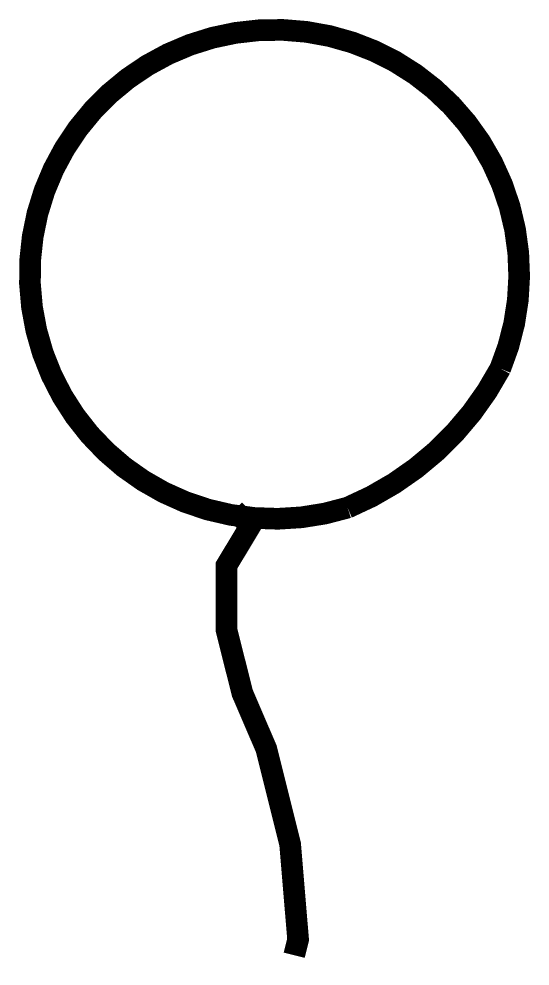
# Model space of a CAD drawing. Extents: x 0.14 to 2.5, y -0.07 to 4.31.
import ezdxf

# ---------------------------------------------------------------- set-up
doc = ezdxf.new("R2010")
doc.units = 0
doc.header["$MEASUREMENT"] = 0
doc.layers.get('0').update_dxf_attribs({"linetype": 'CONTINUOUS'})

msp = doc.modelspace()

# ---------------------------------------------------------------- linework, layer by layer
at = {"const_width": 0.1}
msp.add_lwpolyline([(1.6583, 2.0516, -4.517192), (2.3626, 2.6939, -0.174118), (1.6583, 2.0516, 0.109054)], format="xyb", dxfattribs=at)
msp.add_lwpolyline([(1.4114, -0.0154), (1.4296, 0.0574), (1.3928, 0.498), (1.2825, 0.9386), (1.1721, 1.1957), (1.0986, 1.4894), (1.0986, 1.7832), (1.2089, 1.9668), (1.1354, 2.0402)], dxfattribs=at)

doc.saveas('drawing.dxf')
